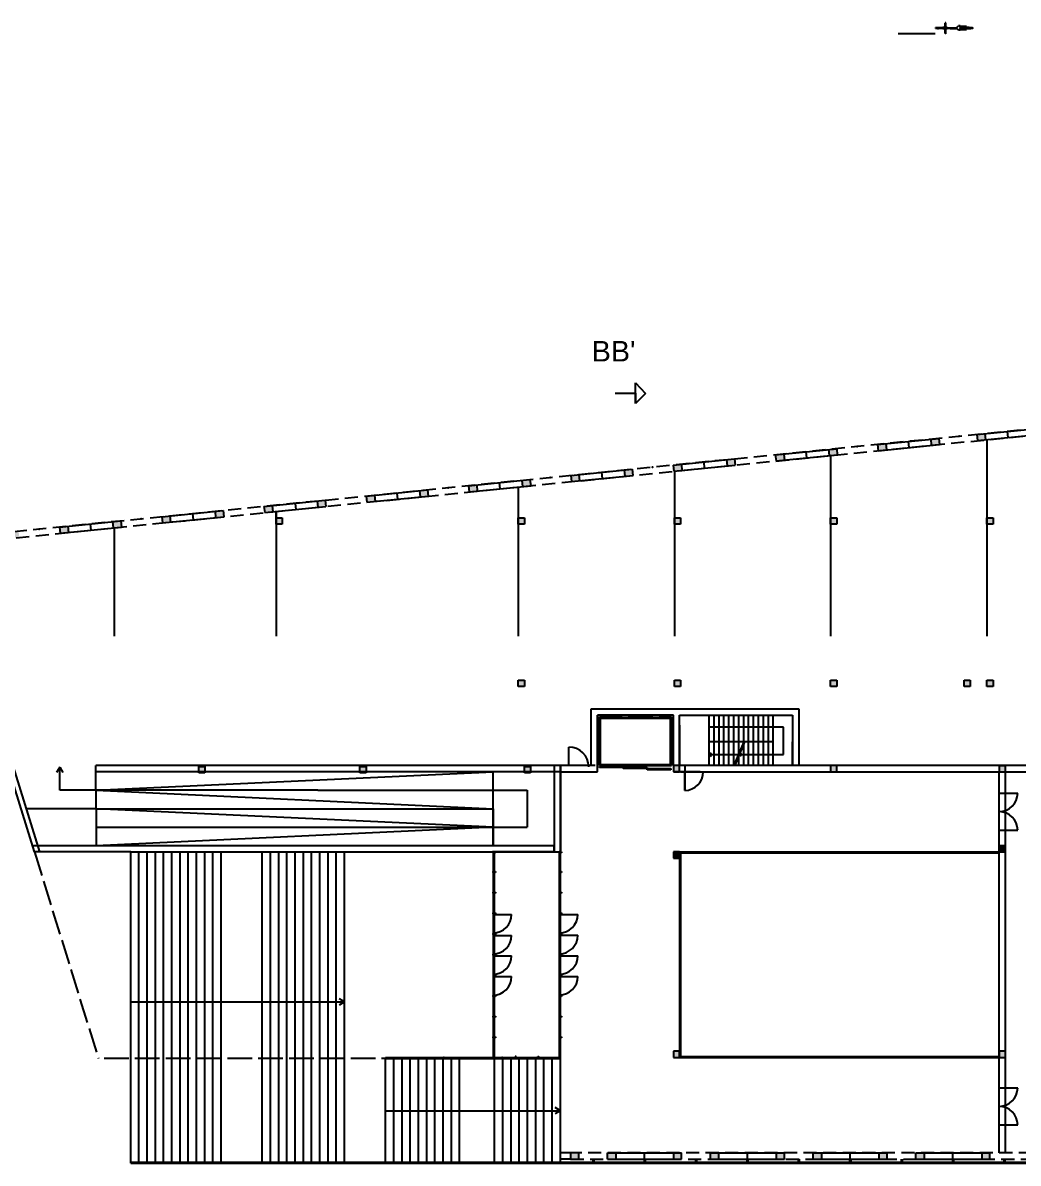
# Model space of a CAD drawing. Header units: millimetres. Extents: x -5657 to 14604, y -1609 to 2067.
# Drawn here: x -2446 to -1961, y 1512 to 2067 of the extents above; entities that cross this region are included whole.
import ezdxf

# ---------------------------------------------------------------- set-up
doc = ezdxf.new("R2010")
doc.units = ezdxf.units.MM
doc.linetypes.add('ACAD_ISO02W100', pattern=[15, 12, -3])
doc.linetypes.add('DASHED2', pattern=[9.525, 6.35, -3.175])
doc.layers.get('0').update_dxf_attribs({"color": 4})
doc.layers.add('gelijkvloers', color=80, linetype='Continuous')
doc.layers.add('str palen', color=220, linetype='Continuous')
doc.styles.get("Standard").update_dxf_attribs({"font": 'arial.ttf'})

# ---------------------------------------------------------------- blocks, each defined once
blk = doc.blocks.new('fiets')
at = {"color": 0, "linetype": 'ByBlock'}
for p, q in [((213.7, 115.6), (215.7, 115.6)), ((213.7, 114.2), (213.7, 115.6)), ((215.7, 115.6), (215.7, 114.1)), ((99.5, 91.9), (99.5, 86.6)), ((109.5, 91.9), (99.5, 91.9)), ((99.5, 86.6), (109.5, 86.6)), ((109.5, 91.9), (113, 91.9)), ((109.5, 86.6), (113, 86.6)), ((142.5, 96.6), (113, 96.6)), ((113, 96.6), (113, 80.9)), ((113, 80.9), (143.1, 80.9)), ((206, 87.2), (191.1, 87.2)), ((191.3, 90.7), (206, 90.7)), ((206.1, 91.8), (206.1, 86.5)), ((213.8, 91.8), (206.1, 91.8)), ((206.1, 86.5), (213.8, 86.5)), ((213.8, 102.1), (213.8, 77)), ((213.8, 65), (213.8, 63.5)), ((213.8, 63.5), (215.7, 63.5)), ((215.6, 91.8), (218.3, 91.8)), ((218.7, 86.5), (215.6, 86.5)), ((215.7, 102.1), (215.7, 77)), ((215.7, 91.1), (225.4, 93.8)), ((215.7, 87.5), (225.4, 84.5)), ((215.7, 63.5), (215.7, 65)), ((226.8, 91.8), (249.3, 91.8)), ((249.3, 86.5), (226.8, 86.5)), ((249.3, 91.8), (249.3, 86.5)), ((262.7, 89.8), (262.7, 88.5))]:
    blk.add_line(p, q, dxfattribs=at)
for p, q in [((213.7, 115.6), (213.7, 111.6)), ((213.7, 114.2), (213.8, 102.1)), ((213.7, 111.6), (215.7, 111.6)), ((215.7, 114.1), (215.7, 102)), ((144, 100), (151, 100)), ((144, 78), (151, 78)), ((191.1, 87.2), (164, 87.2)), ((191.3, 90.7), (164.3, 90.7)), ((166, 90), (166, 88)), ((213.8, 77), (213.8, 65)), ((215.7, 67.5), (213.8, 67.5)), ((215.7, 77), (215.7, 65)), ((215.7, 63.5), (215.7, 67.5))]:
    blk.add_line(p, q)
for points in [[(99.3, 90.7, 0.008421), (92.1, 90.5, 0.011872), (87, 90.2, 0.028195), (82.1, 89.6, 0.358492), (81.9, 89.2, 0.358492), (82.1, 88.9, 0.028195), (87, 88.2, 0.011872), (92.1, 87.9, 0.008421), (99.3, 87.8, 0.000187), (99.5, 87.8, 0.011872)], [(99.5, 90.7, 0.000187), (99.3, 90.7, 0.008421)], [(262.7, 89.8, 0.017322), (260.3, 90.1, 0.012988), (255.7, 90.4, 0.009155), (249.3, 90.5, 0.009218)], [(249.3, 87.7, 0.009155), (255.7, 87.9, 0.012988), (260.3, 88.1, 0.017322), (262.7, 88.5, 0.353463)]]:
    blk.add_lwpolyline(points, format="xyb", dxfattribs=at)
for points in [[(116, 93.3), (140, 93.3), (140, 91.2), (116, 91.2)], [(116, 84.2), (140, 84.2), (140, 86.3), (116, 86.3)]]:
    blk.add_lwpolyline(points, close=True, dxfattribs=at)
for centre, radius, start, end in [((173.2, 89), 31.2, 159.3903, 200.6097), ((178.5, 125), 37.2, 222.2737, 250.3462), ((178.5, 53), 37.2, 109.6538, 137.7263)]:
    blk.add_arc(centre, radius, start, end)
blk.add_arc((220.8, 89.2), 6.57, 314.5624, 45.4376, dxfattribs=at)

msp = doc.modelspace()

# ---------------------------------------------------------------- hatches: boundary and pattern name
at = {"layer": 'str palen', "linetype": 'Continuous', "transparency": 33554687}
h = msp.add_hatch(color=256, dxfattribs=at)
h.dxf.hatch_style = 1
h.paths.add_polyline_path([(-1927.8, 1872.51), (-1931.87, 1872.09), (-1931.6, 1869.11), (-1927.51, 1869.52)])
h.paths.add_polyline_path([(-1951.63, 1870.1), (-1955.56, 1869.7), (-1955.31, 1866.71), (-1951.33, 1867.11)])
h.paths.add_polyline_path([(-1977.49, 1867.49), (-1981.42, 1867.09), (-1981.12, 1864.11), (-1977.22, 1864.5)])
h.paths.add_polyline_path([(-1999.84, 1865.23), (-2003.8, 1864.83), (-2003.51, 1861.85), (-1999.54, 1862.25)])
h.paths.add_polyline_path([(-2025.63, 1862.63), (-2029.66, 1862.22), (-2029.32, 1859.24), (-2025.27, 1859.65)])
h = msp.add_hatch(color=256, dxfattribs=at)
h.dxf.hatch_style = 1
h.paths.add_polyline_path([(-1808.5, 1826.5), (-1811.5, 1826.5), (-1811.5, 1823.5), (-1808.5, 1823.5)])
h.paths.add_polyline_path([(-1820.62, 1826.5), (-1823.62, 1826.5), (-1823.62, 1823.5), (-1820.62, 1823.5)])
h.paths.add_polyline_path([(-1888.5, 1867.5), (-1891.5, 1867.5), (-1891.5, 1864.5), (-1888.5, 1864.5)])
h.paths.add_polyline_path([(-1888.5, 1826.5), (-1891.5, 1826.5), (-1891.5, 1823.5), (-1888.5, 1823.5)])
h.paths.add_polyline_path([(-1931.22, 1826.5), (-1934.22, 1826.5), (-1934.22, 1823.5), (-1931.22, 1823.5)])
h.paths.add_polyline_path([(-1973.5, 1826.5), (-1976.5, 1826.5), (-1976.5, 1823.5), (-1973.5, 1823.5)])
h.paths.add_polyline_path([(-2049.5, 1826.5), (-2052.5, 1826.5), (-2052.5, 1823.5), (-2049.5, 1823.5)])
h.paths.add_polyline_path([(-2125.5, 1826.5), (-2128.5, 1826.5), (-2128.5, 1823.5), (-2125.5, 1823.5)])
h.paths.add_polyline_path([(-2201.5, 1826.5), (-2204.5, 1826.5), (-2204.5, 1823.5), (-2201.5, 1823.5)])
h.paths.add_polyline_path([(-2319.31, 1826.5), (-2322.31, 1826.5), (-2322.31, 1823.5), (-2319.31, 1823.5)])
h = msp.add_hatch(color=256, dxfattribs=at)
h.dxf.hatch_style = 1
h.paths.add_polyline_path([(-2049.56, 1860.21), (-2053.56, 1859.81), (-2053.23, 1856.82), (-2049.32, 1857.22)])
h.paths.add_polyline_path([(-2075.3, 1857.61), (-2079.43, 1857.19), (-2079.07, 1854.22), (-2074.97, 1854.63)])
h.paths.add_polyline_path([(-2099.32, 1855.19), (-2103.16, 1854.8), (-2102.81, 1851.82), (-2098.94, 1852.21)])
h.paths.add_polyline_path([(-2125.2, 1852.57), (-2129.14, 1852.17), (-2128.81, 1849.19), (-2124.81, 1849.6)])
h.paths.add_polyline_path([(-2149.12, 1850.16), (-2153.03, 1849.76), (-2152.56, 1846.79), (-2148.76, 1847.18)])
h.paths.add_polyline_path([(-2174.95, 1847.55), (-2178.82, 1847.16), (-2178.55, 1844.17), (-2174.62, 1844.57)])
h = msp.add_hatch(color=256, dxfattribs=at)
h.dxf.hatch_style = 1
h.paths.add_polyline_path([(-2198.82, 1845.14), (-2202.71, 1844.74), (-2202.4, 1841.76), (-2198.44, 1842.16)])
h.paths.add_polyline_path([(-2224.7, 1842.53), (-2228.61, 1842.13), (-2228.29, 1839.15), (-2224.4, 1839.54)])
h.paths.add_polyline_path([(-2248.6, 1840.11), (-2252.54, 1839.71), (-2252.22, 1836.73), (-2248.31, 1837.12)])
h.paths.add_polyline_path([(-2274.46, 1837.5), (-2278.47, 1837.09), (-2278.16, 1834.11), (-2274.13, 1834.52)])
h.paths.add_polyline_path([(-2298.39, 1835.08), (-2302.31, 1834.69), (-2302.02, 1831.7), (-2298.03, 1832.1)])
h.paths.add_polyline_path([(-2324.23, 1832.47), (-2328.2, 1832.07), (-2327.84, 1829.09), (-2323.94, 1829.49)])
h = msp.add_hatch(color=256, dxfattribs=at)
h.dxf.hatch_style = 1
h.paths.add_polyline_path([(-2348.12, 1830.06), (-2352.02, 1829.67), (-2351.73, 1826.68), (-2347.77, 1827.08)])
h.paths.add_polyline_path([(-2373.95, 1827.45), (-2377.93, 1827.05), (-2377.6, 1824.07), (-2373.64, 1824.47)])
h.paths.add_polyline_path([(-2397.83, 1825.04), (-2401.81, 1824.64), (-2401.5, 1821.66), (-2397.52, 1822.06)])
h.paths.add_polyline_path([(-2423.64, 1822.44), (-2427.68, 1822.03), (-2427.37, 1819.04), (-2423.37, 1819.45)])
h.paths.add_polyline_path([(-2447.57, 1820.02), (-2451.55, 1819.62), (-2451.24, 1816.63), (-2447.27, 1817.03)])
h = msp.add_hatch(color=256, dxfattribs=at)
h.dxf.hatch_style = 1
h.paths.add_polyline_path([(-2198.5, 1705.5), (-2201.5, 1705.5), (-2201.5, 1702.5), (-2198.5, 1702.5)])
h.paths.add_polyline_path([(-2201.5, 1747.5), (-2204.5, 1747.5), (-2204.5, 1744.5), (-2201.5, 1744.5)])
h.paths.add_polyline_path([(-2278.5, 1705.5), (-2281.5, 1705.5), (-2281.5, 1702.5), (-2278.5, 1702.5)])
h.paths.add_polyline_path([(-2356.93, 1705.5), (-2359.93, 1705.5), (-2359.93, 1702.5), (-2356.93, 1702.5)])
h = msp.add_hatch(color=256, dxfattribs=at)
h.dxf.hatch_style = 1
h.paths.add_polyline_path([(-2049.5, 1706), (-2052.5, 1706), (-2052.5, 1703), (-2049.5, 1703)])
h.paths.add_polyline_path([(-2049.5, 1747.5), (-2052.5, 1747.5), (-2052.5, 1744.5), (-2049.5, 1744.5)])
h.paths.add_polyline_path([(-2125.5, 1747.5), (-2128.5, 1747.5), (-2128.5, 1744.5), (-2125.5, 1744.5)])
h.paths.add_polyline_path([(-2126, 1706), (-2129, 1706), (-2129, 1703), (-2126, 1703)])
h = msp.add_hatch(color=256, dxfattribs=at)
h.dxf.hatch_style = 1
h.paths.add_polyline_path([(-1967.5, 1705.92), (-1970.5, 1705.92), (-1970.5, 1702.92), (-1967.5, 1702.92)])
h.paths.add_polyline_path([(-1973.5, 1747.5), (-1976.5, 1747.5), (-1976.5, 1744.5), (-1973.5, 1744.5)])
h.paths.add_polyline_path([(-1984.55, 1747.5), (-1987.55, 1747.5), (-1987.55, 1744.5), (-1984.55, 1744.5)])
h = msp.add_hatch(color=256, dxfattribs=at)
h.dxf.hatch_style = 1
h.paths.add_polyline_path([(-2126, 1567), (-2129, 1567), (-2129, 1564), (-2126, 1564)])
h.paths.add_polyline_path([(-1967.5, 1567), (-1970.5, 1567), (-1970.5, 1564), (-1967.5, 1564)])
h.paths.add_polyline_path([(-1743, 1706), (-1746, 1706), (-1746, 1703), (-1743, 1703)])
h = msp.add_hatch(color=256, dxfattribs=at)
h.dxf.hatch_style = 1
h.paths.add_polyline_path([(-1967.5, 1667), (-1970.5, 1667), (-1970.5, 1664), (-1967.5, 1664)])
h = msp.add_hatch(color=256, dxfattribs=at)
h.dxf.hatch_style = 1
h.paths.add_polyline_path([(-2126, 1664), (-2129, 1664), (-2129, 1661), (-2126, 1661)])
h = msp.add_hatch(color=256, dxfattribs=at)
h.dxf.hatch_style = 1
h.paths.add_polyline_path([(-2175, 1517.5), (-2179, 1517.5), (-2179, 1514.5), (-2175, 1514.5)])
h.paths.add_polyline_path([(-2157, 1517.5), (-2161, 1517.5), (-2161, 1514.5), (-2157, 1514.5)])
h.paths.add_polyline_path([(-2125, 1517.5), (-2129, 1517.5), (-2129, 1514.5), (-2125, 1514.5)])
h.paths.add_polyline_path([(-2107, 1517.5), (-2111, 1517.5), (-2111, 1514.5), (-2107, 1514.5)])
h = msp.add_hatch(color=256, dxfattribs=at)
h.dxf.hatch_style = 1
h.paths.add_polyline_path([(-2075, 1517.5), (-2079, 1517.5), (-2079, 1514.5), (-2075, 1514.5)])
h.paths.add_polyline_path([(-2057, 1517.5), (-2061, 1517.5), (-2061, 1514.5), (-2057, 1514.5)])
h.paths.add_polyline_path([(-2025, 1517.5), (-2029, 1517.5), (-2029, 1514.5), (-2025, 1514.5)])
h.paths.add_polyline_path([(-2007, 1517.5), (-2011, 1517.5), (-2011, 1514.5), (-2007, 1514.5)])
h.paths.add_polyline_path([(-1975, 1517.5), (-1979, 1517.5), (-1979, 1514.5), (-1975, 1514.5)])

# ---------------------------------------------------------------- linework, layer by layer
at = {"linetype": 'Continuous'}
for p, q in [((-2437.25, 1664), (-2454.35, 1719)), ((-2393, 1513), (-2267.75, 1513)), ((-2393, 1512.5), (-1743, 1512.5)), ((-2267.75, 1513), (-2242.75, 1513)), ((-2242.75, 1513), (-2217.75, 1513)), ((-2217.75, 1513), (-2192.75, 1513)), ((-2192.75, 1513), (-2168.25, 1513)), ((-2168.25, 1514.5), (-2168.25, 1512.5)), ((-2167.75, 1514.5), (-2167.75, 1512.5)), ((-2167.75, 1513), (-2143.25, 1513)), ((-2143.25, 1514.5), (-2143.25, 1512.5)), ((-2142.75, 1514.5), (-2142.75, 1512.5)), ((-2142.75, 1513), (-2118.25, 1513)), ((-2118.25, 1514.5), (-2118.25, 1512.5)), ((-2117.75, 1514.5), (-2117.75, 1512.5)), ((-2117.75, 1513), (-2093.25, 1513)), ((-2093.25, 1514.5), (-2093.25, 1512.5)), ((-2092.75, 1514.5), (-2092.75, 1512.5)), ((-2092.75, 1513), (-2068.25, 1513)), ((-2068.25, 1514.5), (-2068.25, 1512.5)), ((-2067.75, 1514.5), (-2067.75, 1512.5)), ((-2067.75, 1513), (-2043.25, 1513)), ((-2043.25, 1514.5), (-2043.25, 1512.5)), ((-2042.75, 1514.5), (-2042.75, 1512.5)), ((-2042.75, 1513), (-2018.25, 1513)), ((-2018.25, 1514.5), (-2018.25, 1512.5)), ((-2017.75, 1514.5), (-2017.75, 1512.5)), ((-2017.75, 1513), (-1993.25, 1513)), ((-1993.25, 1514.5), (-1993.25, 1512.5)), ((-1992.75, 1514.5), (-1992.75, 1512.5)), ((-1992.75, 1513), (-1968.25, 1513)), ((-1968.25, 1514.5), (-1968.25, 1512.5)), ((-1967.75, 1514.5), (-1967.75, 1512.5)), ((-1967.75, 1513), (-1943.25, 1513))]:
    msp.add_line(p, q, dxfattribs=at)
at = {"layer": 'gelijkvloers', "linetype": 'Continuous'}
for p, q in [((-2019.68, 2062.18), (-2001.68, 2062.18)), ((-1976.5, 1864.57), (-1976.5, 1769)), ((-2052.5, 1856.9), (-2052.5, 1769)), ((-2128.5, 1849.22), (-2128.5, 1769)), ((-2204.5, 1841.55), (-2204.5, 1769)), ((-2322.31, 1826.5), (-2322.31, 1829.65)), ((-2322.31, 1829.65), (-2322.31, 1769)), ((-2401.02, 1821.71), (-2401.02, 1769)), ((-2169, 1706), (-2169, 1733.58)), ((-2169, 1730.58), (-2169, 1733.58)), ((-2169, 1733.58), (-2068, 1733.58)), ((-2068, 1733.58), (-2068, 1706)), ((-2166, 1725.58), (-2166, 1730.58)), ((-2166, 1725.58), (-2166, 1730.58)), ((-2129, 1730.58), (-2166, 1730.58)), ((-2166, 1730.58), (-2166, 1706)), ((-2165, 1706), (-2165, 1729.58)), ((-2165, 1729.58), (-2130, 1729.58)), ((-2164.5, 1706.5), (-2164.5, 1729.08)), ((-2164.5, 1729.08), (-2130.5, 1729.08)), ((-2130.5, 1729.08), (-2130.5, 1706.5)), ((-2130, 1729.58), (-2130, 1706)), ((-2129, 1706), (-2129, 1730.58)), ((-2126, 1725.58), (-2126, 1730.58)), ((-2126, 1706), (-2126, 1730.58)), ((-2126, 1706), (-2126, 1730.58)), ((-2126, 1706), (-2126, 1730.58)), ((-2126, 1730.58), (-2126, 1730.58)), ((-2126, 1730.58), (-2071, 1730.58)), ((-2111.6, 1706), (-2111.6, 1730.58)), ((-2109.2, 1706), (-2109.2, 1730.58)), ((-2106.8, 1706), (-2106.8, 1730.58)), ((-2104.4, 1706), (-2104.4, 1730.58)), ((-2102, 1706), (-2102, 1730.58)), ((-2099.6, 1706), (-2099.6, 1730.58)), ((-2097.2, 1706), (-2097.2, 1730.58)), ((-2094.8, 1706), (-2094.8, 1730.58)), ((-2092.4, 1706), (-2092.4, 1730.58)), ((-2090, 1706), (-2090, 1730.58)), ((-2087.6, 1706), (-2087.6, 1730.58)), ((-2085.2, 1706), (-2085.2, 1730.58)), ((-2082.8, 1706), (-2082.8, 1730.58)), ((-2080.4, 1706), (-2080.4, 1730.58)), ((-2071, 1730.58), (-2071, 1706)), ((-2166, 1706), (-2166, 1725.58)), ((-2166, 1706), (-2166, 1725.58)), ((-2126, 1725.58), (-2126, 1706)), ((-2075.48, 1724.75), (-2111.6, 1724.75)), ((-2075.48, 1711.4), (-2075.48, 1724.75)), ((-2439.88, 1664), (-2457.06, 1719)), ((-2179.8, 1706), (-2179.8, 1715)), ((-2080.4, 1717.63), (-2111.6, 1717.63)), ((-2071, 1706), (-2071, 1717.63)), ((-2110.62, 1712.2), (-2111.6, 1711.4)), ((-2111.6, 1711.4), (-2075.48, 1711.4)), ((-2111.6, 1711.4), (-2110.64, 1710.41)), ((-2096.93, 1711.4), (-2096.08, 1712.25)), ((-2096.08, 1712.25), (-2096.93, 1711.4)), ((-2096.93, 1711.4), (-2095.98, 1710.62)), ((-2427.56, 1705.21), (-2429.06, 1702.61)), ((-2427.56, 1694), (-2427.56, 1705.21)), ((-2427.56, 1705.21), (-2426.08, 1702.6)), ((-2184, 1706), (-2409.94, 1706)), ((-2409.94, 1703), (-2409.94, 1706)), ((-2167, 1706), (-2187, 1706)), ((-2187, 1706), (-2187, 1664)), ((-2184, 1706), (-2184, 1664)), ((-2184, 1664), (-2184, 1706)), ((-2166, 1703), (-2166, 1706)), ((-2165, 1706), (-2130, 1706)), ((-2165, 1705.5), (-2153.4, 1705.5)), ((-2165, 1705), (-2165, 1705.5)), ((-2153.4, 1705), (-2165, 1705)), ((-2164.5, 1706.5), (-2130.5, 1706.5)), ((-2153.4, 1705.5), (-2153.4, 1705)), ((-2153.4, 1705), (-2141.8, 1705)), ((-2153.4, 1704.5), (-2153.4, 1705)), ((-2141.8, 1704.5), (-2153.4, 1704.5)), ((-2141.8, 1705), (-2141.8, 1704.5)), ((-2141.8, 1704.5), (-2130.2, 1704.5)), ((-2141.8, 1704), (-2141.8, 1704.5)), ((-2130.2, 1704), (-2141.8, 1704)), ((-2130.2, 1704.5), (-2130.2, 1704)), ((-2129, 1706), (-2129, 1702.92)), ((-1743, 1706), (-2126, 1706)), ((-2123.48, 1706), (-2123.48, 1702.92)), ((-2184, 1703), (-2409.94, 1703)), ((-2409.88, 1685), (-2409.94, 1703)), ((-2409.91, 1694), (-2216.76, 1703)), ((-2216.76, 1667), (-2216.76, 1703)), ((-2184, 1703), (-2166, 1703)), ((-2125.5, 1702.92), (-2129, 1702.92)), ((-2126, 1703), (-2126, 1702.92)), ((-2116, 1702.92), (-2125.5, 1702.92)), ((-2125.5, 1702.92), (-1743, 1702.92)), ((-2123.48, 1702.92), (-2123.48, 1693.92)), ((-2123.48, 1693.92), (-2123.48, 1702.92)), ((-2123.48, 1702.92), (-2114.48, 1702.92)), ((-1970.5, 1517.5), (-1970.5, 1703)), ((-1967.5, 1517.5), (-1967.5, 1703)), ((-2301.94, 1694), (-2427.56, 1694)), ((-2409.91, 1694), (-2216.76, 1685)), ((-2301.94, 1694), (-2216.76, 1694)), ((-2216.76, 1694), (-2200.09, 1694)), ((-2200.09, 1694), (-2200.09, 1676)), ((-1970.5, 1692.57), (-1961.5, 1692.57)), ((-2409.88, 1685), (-2443.78, 1685)), ((-2409.88, 1685), (-2216.76, 1685)), ((-2216.76, 1676), (-2409.88, 1685)), ((-2409.88, 1685), (-2409.88, 1667)), ((-2216.76, 1685), (-2216.76, 1667)), ((-2216.76, 1676), (-2409.88, 1667)), ((-2409.88, 1676), (-2216.76, 1676)), ((-2216.76, 1676), (-2200.09, 1676)), ((-1970.5, 1674.57), (-1961.5, 1674.57)), ((-2187, 1667), (-2440.81, 1667)), ((-2187, 1664), (-2187, 1667)), ((-2393, 1664), (-2439.88, 1664)), ((-2393, 1512.5), (-2393, 1664)), ((-2393, 1664), (-2187, 1664)), ((-2389, 1513), (-2389, 1664)), ((-2385, 1513), (-2385, 1664)), ((-2381, 1513), (-2381, 1664)), ((-2377, 1513), (-2377, 1664)), ((-2373, 1513), (-2373, 1664)), ((-2369, 1513), (-2369, 1664)), ((-2365, 1513), (-2365, 1664)), ((-2361, 1513), (-2361, 1664)), ((-2357, 1513), (-2357, 1664)), ((-2353, 1513), (-2353, 1664)), ((-2349, 1513), (-2349, 1664)), ((-2329, 1512.5), (-2329, 1664)), ((-2325, 1513), (-2325, 1664)), ((-2321, 1513), (-2321, 1664)), ((-2317, 1513), (-2317, 1664)), ((-2313, 1513), (-2313, 1664)), ((-2313, 1513), (-2313, 1664)), ((-2309, 1513), (-2309, 1664)), ((-2305, 1513), (-2305, 1664)), ((-2301, 1513), (-2301, 1664)), ((-2297, 1513), (-2297, 1664)), ((-2293, 1513), (-2293, 1664)), ((-2289, 1513), (-2289, 1664)), ((-2187, 1664), (-2217, 1664)), ((-2216.76, 1664), (-2216.76, 1564)), ((-2216.76, 1663.5), (-2216.76, 1664)), ((-2216.76, 1664), (-2215.5, 1664)), ((-2216.5, 1663.5), (-2216.76, 1663.5)), ((-2215.5, 1663.5), (-2216.5, 1663.5)), ((-2216, 1664), (-2215.5, 1664)), ((-2216, 1654.45), (-2216, 1663.5)), ((-2215.5, 1664), (-2215.5, 1663.5)), ((-2187, 1664), (-2184, 1664)), ((-2184.76, 1664), (-2183.5, 1664)), ((-2184, 1664), (-2184.5, 1664)), ((-2184.5, 1664), (-2184.5, 1564)), ((-2183.5, 1663.5), (-2184.5, 1663.5)), ((-2184, 1654.45), (-2184, 1663.5)), ((-2183.5, 1664), (-2183.5, 1663.5)), ((-2126, 1664), (-1970.5, 1664)), ((-2126, 1664), (-2126, 1564)), ((-2126, 1663.5), (-1970.5, 1663.5)), ((-2125.5, 1664), (-2125.5, 1564)), ((-2216.76, 1653.95), (-2216.76, 1654.45)), ((-2216.76, 1654.45), (-2215.5, 1654.45)), ((-2216.5, 1653.95), (-2216.76, 1653.95)), ((-2215.5, 1653.95), (-2216.5, 1653.95)), ((-2216, 1644.4), (-2216, 1653.95)), ((-2215.5, 1654.45), (-2215.5, 1653.95)), ((-2184.5, 1654.45), (-2183.5, 1654.45)), ((-2183.5, 1653.95), (-2184.5, 1653.95)), ((-2184, 1644.4), (-2184, 1653.95)), ((-2183.5, 1654.45), (-2183.5, 1653.95)), ((-2216.76, 1643.9), (-2216.76, 1644.4)), ((-2216.76, 1644.4), (-2215.5, 1644.4)), ((-2216.5, 1643.9), (-2216.76, 1643.9)), ((-2215.5, 1643.9), (-2216.5, 1643.9)), ((-2216, 1634.35), (-2216, 1643.9)), ((-2215.5, 1644.4), (-2215.5, 1643.9)), ((-2184.5, 1644.4), (-2183.5, 1644.4)), ((-2183.5, 1643.9), (-2184.5, 1643.9)), ((-2184, 1634.35), (-2184, 1643.9)), ((-2183.5, 1644.4), (-2183.5, 1643.9)), ((-2216.76, 1633.85), (-2216.76, 1634.35)), ((-2216.76, 1634.35), (-2215.5, 1634.35)), ((-2216.5, 1633.85), (-2216.76, 1633.85)), ((-2216.76, 1633.6), (-2207.76, 1633.6)), ((-2215.5, 1633.85), (-2216.5, 1633.85)), ((-2216, 1614.25), (-2216, 1633.85)), ((-2215.5, 1634.35), (-2215.5, 1633.85)), ((-2184.5, 1634.35), (-2183.5, 1634.35)), ((-2183.5, 1633.85), (-2184.5, 1633.85)), ((-2184.5, 1633.85), (-2184.5, 1624.85)), ((-2184.5, 1633.58), (-2175.5, 1633.58)), ((-2184, 1624.3), (-2184, 1633.85)), ((-2183.5, 1634.35), (-2183.5, 1633.85)), ((-2216.76, 1623.8), (-2216.76, 1624.3)), ((-2216.76, 1624.3), (-2215.5, 1624.3)), ((-2216.5, 1623.8), (-2216.76, 1623.8)), ((-2216.76, 1623.34), (-2207.76, 1623.34)), ((-2215.5, 1623.8), (-2216.5, 1623.8)), ((-2215.5, 1624.3), (-2215.5, 1623.8)), ((-2184.5, 1624.3), (-2183.5, 1624.3)), ((-2183.5, 1623.8), (-2184.5, 1623.8)), ((-2184.5, 1623.4), (-2175.5, 1623.4)), ((-2184, 1614.25), (-2184, 1623.8)), ((-2183.5, 1624.3), (-2183.5, 1623.8)), ((-2216.76, 1613.75), (-2216.76, 1614.25)), ((-2216.76, 1614.25), (-2215.5, 1614.25)), ((-2216.5, 1613.75), (-2216.76, 1613.75)), ((-2216.76, 1613.49), (-2207.76, 1613.49)), ((-2215.5, 1613.75), (-2216.5, 1613.75)), ((-2216, 1604.2), (-2216, 1613.75)), ((-2215.5, 1614.25), (-2215.5, 1613.75)), ((-2184.5, 1614.25), (-2183.5, 1614.25)), ((-2183.5, 1613.75), (-2184.5, 1613.75)), ((-2184.5, 1613.4), (-2175.5, 1613.4)), ((-2184, 1604.2), (-2184, 1613.75)), ((-2183.5, 1614.25), (-2183.5, 1613.75)), ((-2216.76, 1604.2), (-2215.5, 1604.2)), ((-2215.5, 1604.2), (-2215.5, 1603.7)), ((-2184.5, 1604.2), (-2183.5, 1604.2)), ((-2183.5, 1604.2), (-2183.5, 1603.7)), ((-2216.5, 1603.7), (-2216.76, 1603.7)), ((-2216.76, 1603.29), (-2207.76, 1603.29)), ((-2215.5, 1603.7), (-2216.5, 1603.7)), ((-2216, 1594.15), (-2216, 1603.7)), ((-2183.5, 1603.7), (-2184.5, 1603.7)), ((-2184.5, 1603.34), (-2175.5, 1603.34)), ((-2184, 1594.15), (-2184, 1603.7)), ((-2216.76, 1593.65), (-2216.76, 1594.15)), ((-2216.76, 1594.15), (-2215.5, 1594.15)), ((-2216.5, 1593.65), (-2216.76, 1593.65)), ((-2215.5, 1593.65), (-2216.5, 1593.65)), ((-2216, 1584.1), (-2216, 1593.65)), ((-2215.5, 1594.15), (-2215.5, 1593.65)), ((-2184.5, 1594.15), (-2183.5, 1594.15)), ((-2183.5, 1593.65), (-2184.5, 1593.65)), ((-2184, 1584.1), (-2184, 1593.65)), ((-2183.5, 1594.15), (-2183.5, 1593.65)), ((-2393, 1591), (-2289, 1591)), ((-2289, 1591), (-2291.59, 1592.52)), ((-2289, 1591), (-2291.59, 1589.48)), ((-2216.76, 1583.6), (-2216.76, 1584.1)), ((-2216.76, 1584.1), (-2215.5, 1584.1)), ((-2216.5, 1583.6), (-2216.76, 1583.6)), ((-2215.5, 1583.6), (-2216.5, 1583.6)), ((-2216, 1574.05), (-2216, 1583.6)), ((-2215.5, 1584.1), (-2215.5, 1583.6)), ((-2184.5, 1584.1), (-2183.5, 1584.1)), ((-2183.5, 1583.6), (-2184.5, 1583.6)), ((-2184, 1574.05), (-2184, 1583.6)), ((-2183.5, 1584.1), (-2183.5, 1583.6)), ((-2216.76, 1573.55), (-2216.76, 1574.05)), ((-2216.76, 1574.05), (-2215.5, 1574.05)), ((-2216.5, 1573.55), (-2216.76, 1573.55)), ((-2215.5, 1573.55), (-2216.5, 1573.55)), ((-2216, 1563.5), (-2216, 1573.55)), ((-2215.5, 1574.05), (-2215.5, 1573.55)), ((-2184.5, 1574.05), (-2183.5, 1574.05)), ((-2183.5, 1573.55), (-2184.5, 1573.55)), ((-2184, 1512.5), (-2184, 1573.55)), ((-2183.5, 1574.05), (-2183.5, 1573.55)), ((-2269, 1513), (-2269, 1564)), ((-2269, 1564), (-2206, 1564)), ((-2269, 1563.5), (-2184, 1563.5)), ((-2265, 1513), (-2265, 1563.5)), ((-2261, 1513), (-2261, 1563.5)), ((-2257, 1513), (-2257, 1563.5)), ((-2253, 1513), (-2253, 1563.5)), ((-2249, 1513), (-2249, 1563.5)), ((-2245, 1514), (-2245, 1563.5)), ((-2245, 1513), (-2245, 1563.5)), ((-2241, 1513), (-2241, 1563.5)), ((-2241, 1513), (-2241, 1563.5)), ((-2237, 1513), (-2237, 1563.5)), ((-2233, 1514), (-2233, 1563.5)), ((-2233, 1513), (-2233, 1563.5)), ((-2216.76, 1564), (-2216.76, 1563.5)), ((-2216, 1564), (-2206, 1564)), ((-2216, 1513), (-2216, 1563.5)), ((-2212, 1513), (-2212, 1563.5)), ((-2208, 1513), (-2208, 1563.5)), ((-2205.5, 1564.5), (-2206, 1564.5)), ((-2206, 1564.5), (-2206, 1563.5)), ((-2205.5, 1564), (-2205.5, 1564.5)), ((-2205.5, 1563.5), (-2205.5, 1564)), ((-2205.5, 1564), (-2195, 1564)), ((-2205.5, 1564), (-2195, 1564)), ((-2204, 1513), (-2204, 1563.5)), ((-2200, 1513), (-2200, 1563.5)), ((-2196, 1513), (-2196, 1563.5)), ((-2195, 1564), (-2195, 1564.5)), ((-2195, 1564.5), (-2194.5, 1564.5)), ((-2195, 1563.5), (-2195, 1564)), ((-2194.5, 1564.5), (-2194.5, 1563.5)), ((-2194.5, 1564), (-2184.5, 1564)), ((-2194.5, 1564), (-2184, 1564)), ((-2192, 1513), (-2192, 1563.5)), ((-2188, 1513), (-2188, 1563.5)), ((-2184, 1514), (-2184, 1564)), ((-2126, 1564.5), (-1970.5, 1564.5)), ((-2126, 1564), (-1970.5, 1564)), ((-1970.5, 1549.15), (-1961.5, 1549.15)), ((-2269, 1538.02), (-2188, 1538.02)), ((-2188, 1538.02), (-2184, 1538.02)), ((-2184, 1538.02), (-2186.6, 1539.53)), ((-2184, 1538.02), (-2186.59, 1536.52)), ((-1970.5, 1531.15), (-1961.5, 1531.15))]:
    msp.add_line(p, q, dxfattribs=at)
at = {"layer": 'gelijkvloers', "linetype": 'ACAD_ISO02W100'}
for p, q in [((-2166, 1730.58), (-2129, 1730.58)), ((-2094.8, 1717.63), (-2099.6, 1706)), ((-2094.36, 1717.63), (-2099.16, 1706)), ((-2439.88, 1664), (-2408.78, 1563.5)), ((-2184, 1563.5), (-2408.78, 1563.5))]:
    msp.add_line(p, q, dxfattribs=at)
at = {"layer": 'gelijkvloers', "linetype": 'Continuous'}
for centre, radius, start, end in [((-2179.8, 1705.4), 9.6, 0, 90), ((-2123.48, 1702.92), 9, 270, 0), ((-1970.5, 1692.57), 9, 270, 0), ((-1970.5, 1674.57), 9, 0, 90), ((-2216.76, 1633.6), 9, 270, 0), ((-2184.5, 1633.58), 9, 270, 0), ((-2216.76, 1623.34), 9, 270, 0), ((-2184.5, 1623.4), 9, 270, 0), ((-2216.76, 1613.49), 9, 270, 0), ((-2184.5, 1613.4), 9, 270, 0), ((-2216.76, 1603.29), 9, 270, 0), ((-2184.5, 1603.34), 9, 270, 0), ((-1970.5, 1549.15), 9, 270, 0), ((-1970.5, 1531.15), 9, 0, 90)]:
    msp.add_arc(centre, radius, start, end, dxfattribs=at)
for p in [(-2216, 1653.95), (-2216, 1643.9), (-2216, 1633.85), (-2216, 1623.8), (-2216, 1613.75), (-2216, 1603.7), (-2216, 1593.65), (-2216, 1583.6), (-2216, 1573.55), (-2240.67, 1564), (-2212.33, 1564), (-2205.5, 1564), (-2195, 1564)]:
    msp.add_point(p, dxfattribs=at)
at = {"layer": 'str palen', "linetype": 'ACAD_ISO02W100'}
for p, q in [((-2157.38, 1887.27), (-2147.38, 1887.27)), ((-2147.38, 1887.27), (-2147.38, 1892.27)), ((-2147.38, 1892.27), (-2142.59, 1887.11)), ((-2147.38, 1887.27), (-2147.38, 1882.27)), ((-2147.38, 1882.27), (-2147.38, 1887.27)), ((-2142.59, 1887.11), (-2147.38, 1882.27)), ((-2322.31, 1826.5), (-2319.31, 1826.5)), ((-2322.31, 1823.5), (-2322.31, 1826.5)), ((-2319.31, 1826.5), (-2319.31, 1823.5)), ((-2204.5, 1826.5), (-2201.5, 1826.5)), ((-2204.5, 1823.5), (-2204.5, 1826.5)), ((-2201.5, 1826.5), (-2201.5, 1823.5)), ((-2128.5, 1826.5), (-2125.5, 1826.5)), ((-2128.5, 1823.5), (-2128.5, 1826.5)), ((-2125.5, 1826.5), (-2125.5, 1823.5)), ((-2052.5, 1826.5), (-2049.5, 1826.5)), ((-2052.5, 1823.5), (-2052.5, 1826.5)), ((-2049.5, 1826.5), (-2049.5, 1823.5)), ((-1976.5, 1826.5), (-1973.5, 1826.5)), ((-1976.5, 1823.5), (-1976.5, 1826.5)), ((-1973.5, 1826.5), (-1973.5, 1823.5)), ((-2319.31, 1823.5), (-2322.31, 1823.5)), ((-2201.5, 1823.5), (-2204.5, 1823.5)), ((-2125.5, 1823.5), (-2128.5, 1823.5)), ((-2049.5, 1823.5), (-2052.5, 1823.5)), ((-1973.5, 1823.5), (-1976.5, 1823.5)), ((-2204.5, 1747.5), (-2201.5, 1747.5)), ((-2204.5, 1744.5), (-2204.5, 1747.5)), ((-2201.5, 1744.5), (-2204.5, 1744.5)), ((-2201.5, 1747.5), (-2201.5, 1744.5)), ((-2128.5, 1747.5), (-2125.5, 1747.5)), ((-2128.5, 1744.5), (-2128.5, 1747.5)), ((-2125.5, 1744.5), (-2128.5, 1744.5)), ((-2125.5, 1747.5), (-2125.5, 1744.5)), ((-2052.5, 1747.5), (-2049.5, 1747.5)), ((-2052.5, 1744.5), (-2052.5, 1747.5)), ((-2049.5, 1744.5), (-2052.5, 1744.5)), ((-2049.5, 1747.5), (-2049.5, 1744.5)), ((-1987.55, 1747.5), (-1984.55, 1747.5)), ((-1987.55, 1744.5), (-1987.55, 1747.5)), ((-1984.55, 1744.5), (-1987.55, 1744.5)), ((-1984.55, 1747.5), (-1984.55, 1744.5)), ((-1976.5, 1747.5), (-1973.5, 1747.5)), ((-1976.5, 1744.5), (-1976.5, 1747.5)), ((-1973.5, 1744.5), (-1976.5, 1744.5)), ((-1973.5, 1747.5), (-1973.5, 1744.5)), ((-1967.5, 1567), (-1970.5, 1567)), ((-1970.5, 1567), (-1970.5, 1564)), ((-1967.5, 1564), (-1967.5, 1567)), ((-1970.5, 1564), (-1967.5, 1564))]:
    msp.add_line(p, q, dxfattribs=at)
at = {"layer": 'str palen', "linetype": 'DASHED2'}
for p, q in [((-1931.87, 1872.09), (-2477.42, 1816.97)), ((-2477.12, 1814.01), (-1931.6, 1869.11)), ((-2179, 1517.5), (-2184, 1517.5)), ((-1745, 1517.5), (-2179, 1517.5)), ((-2179, 1514.5), (-2184, 1514.5)), ((-2179, 1514.5), (-1745, 1514.5))]:
    msp.add_line(p, q, dxfattribs=at)
at = {"layer": 'str palen', "linetype": 'Continuous'}
for p, q in [((-2029.66, 1862.22), (-1999.84, 1865.23)), ((-2003.8, 1864.83), (-2003.51, 1861.85)), ((-1999.84, 1865.23), (-1999.54, 1862.25)), ((-1981.42, 1867.09), (-1951.63, 1870.1)), ((-1981.42, 1867.09), (-1981.12, 1864.11)), ((-1981.12, 1864.11), (-1951.33, 1867.11)), ((-1977.49, 1867.49), (-1977.22, 1864.5)), ((-1966.56, 1868.6), (-1966.25, 1865.62)), ((-2079.43, 1857.19), (-2049.56, 1860.21)), ((-2053.56, 1859.81), (-2053.23, 1856.82)), ((-2049.56, 1860.21), (-2049.32, 1857.22)), ((-2029.66, 1862.22), (-2029.32, 1859.24)), ((-2029.32, 1859.24), (-1999.54, 1862.25)), ((-2025.63, 1862.63), (-2025.27, 1859.65)), ((-2014.78, 1863.72), (-2014.47, 1860.74)), ((-2129.14, 1852.17), (-2099.32, 1855.19)), ((-2114.27, 1853.68), (-2113.96, 1850.69)), ((-2103.16, 1854.8), (-2102.81, 1851.82)), ((-2099.32, 1855.19), (-2098.94, 1852.21)), ((-2079.43, 1857.19), (-2079.07, 1854.22)), ((-2079.07, 1854.22), (-2049.32, 1857.22)), ((-2075.3, 1857.61), (-2074.97, 1854.63)), ((-2064.53, 1858.7), (-2064.22, 1855.72)), ((-2178.82, 1847.16), (-2149.12, 1850.16)), ((-2164.02, 1848.65), (-2163.71, 1845.67)), ((-2153.03, 1849.76), (-2152.56, 1846.79)), ((-2149.12, 1850.16), (-2148.76, 1847.18)), ((-2129.14, 1852.17), (-2128.81, 1849.19)), ((-2128.81, 1849.19), (-2098.94, 1852.21)), ((-2125.2, 1852.57), (-2124.81, 1849.6)), ((-2228.61, 1842.13), (-2198.82, 1845.14)), ((-2224.7, 1842.53), (-2224.4, 1839.54)), ((-2213.77, 1843.63), (-2213.46, 1840.64)), ((-2202.71, 1844.74), (-2202.4, 1841.76)), ((-2198.82, 1845.14), (-2198.44, 1842.16)), ((-2178.82, 1847.16), (-2178.55, 1844.17)), ((-2178.55, 1844.17), (-2148.76, 1847.18)), ((-2174.95, 1847.55), (-2174.62, 1844.57)), ((-2278.47, 1837.09), (-2248.6, 1840.11)), ((-2278.47, 1837.09), (-2278.16, 1834.11)), ((-2278.16, 1834.11), (-2248.31, 1837.12)), ((-2274.46, 1837.5), (-2274.13, 1834.52)), ((-2263.51, 1838.61), (-2263.2, 1835.62)), ((-2252.54, 1839.71), (-2252.22, 1836.73)), ((-2248.6, 1840.11), (-2248.31, 1837.12)), ((-2228.61, 1842.13), (-2228.29, 1839.15)), ((-2228.29, 1839.15), (-2198.44, 1842.16)), ((-2328.2, 1832.07), (-2298.39, 1835.08)), ((-2328.2, 1832.07), (-2327.84, 1829.09)), ((-2327.84, 1829.09), (-2298.03, 1832.1)), ((-2324.23, 1832.47), (-2323.94, 1829.49)), ((-2313.04, 1833.6), (-2312.75, 1830.62)), ((-2302.31, 1834.69), (-2302.02, 1831.7)), ((-2298.39, 1835.08), (-2298.03, 1832.1)), ((-2377.93, 1827.05), (-2348.12, 1830.06)), ((-2377.93, 1827.05), (-2377.6, 1824.07)), ((-2377.6, 1824.07), (-2347.77, 1827.08)), ((-2373.95, 1827.45), (-2373.64, 1824.47)), ((-2363.01, 1828.56), (-2362.7, 1825.57)), ((-2352.02, 1829.67), (-2351.73, 1826.68)), ((-2348.12, 1830.06), (-2347.77, 1827.08)), ((-2427.68, 1822.03), (-2397.83, 1825.08)), ((-2427.68, 1822.03), (-2427.37, 1819.04)), ((-2427.37, 1819.04), (-2397.52, 1822.06)), ((-2423.64, 1822.44), (-2423.37, 1819.45)), ((-2412.75, 1823.54), (-2412.45, 1820.55)), ((-2401.81, 1824.67), (-2401.5, 1821.66)), ((-2397.83, 1825.08), (-2397.52, 1822.06)), ((-2359.93, 1705.5), (-2356.93, 1705.5)), ((-2359.93, 1702.5), (-2359.93, 1705.5)), ((-2356.93, 1705.5), (-2356.93, 1702.5)), ((-2281.5, 1705.5), (-2278.5, 1705.5)), ((-2281.5, 1702.5), (-2281.5, 1705.5)), ((-2278.5, 1705.5), (-2278.5, 1702.5)), ((-2201.5, 1705.5), (-2198.5, 1705.5)), ((-2201.5, 1702.5), (-2201.5, 1705.5)), ((-2198.5, 1705.5), (-2198.5, 1702.5)), ((-2126, 1706), (-2129, 1706)), ((-2129, 1706), (-2129, 1703)), ((-2126, 1703), (-2126, 1706)), ((-2049.5, 1706), (-2052.5, 1706)), ((-2052.5, 1706), (-2052.5, 1703)), ((-2049.5, 1703), (-2049.5, 1706)), ((-1967.5, 1705.92), (-1970.5, 1705.92)), ((-1970.5, 1705.92), (-1970.5, 1702.92)), ((-1967.5, 1702.92), (-1967.5, 1705.92)), ((-2356.93, 1702.5), (-2359.93, 1702.5)), ((-2278.5, 1702.5), (-2281.5, 1702.5)), ((-2198.5, 1702.5), (-2201.5, 1702.5)), ((-2129, 1703), (-2126, 1703)), ((-2052.5, 1703), (-2049.5, 1703)), ((-1970.5, 1702.92), (-1967.5, 1702.92)), ((-1967.5, 1667), (-1970.5, 1667)), ((-1970.5, 1667), (-1970.5, 1664)), ((-1967.5, 1664), (-1967.5, 1667)), ((-2126, 1664), (-2129, 1664)), ((-2129, 1664), (-2129, 1661)), ((-2129, 1661), (-2126, 1661)), ((-2126, 1661), (-2126, 1664)), ((-1970.5, 1664), (-1967.5, 1664)), ((-2126, 1567), (-2129, 1567)), ((-2129, 1567), (-2129, 1564)), ((-2126, 1564), (-2126, 1567)), ((-2129, 1564), (-2126, 1564)), ((-2175, 1517.5), (-2179, 1517.5)), ((-2179, 1517.5), (-2179, 1514.5)), ((-2175, 1514.5), (-2175, 1517.5)), ((-2161, 1514.5), (-2161, 1517.5)), ((-2161, 1517.5), (-2125, 1517.5)), ((-2157, 1517.5), (-2157, 1514.5)), ((-2143, 1514.5), (-2143, 1517.5)), ((-2129, 1517.5), (-2129, 1514.5)), ((-2125, 1514.5), (-2125, 1517.5)), ((-2111, 1514.5), (-2111, 1517.5)), ((-2111, 1517.5), (-2075, 1517.5)), ((-2107, 1517.5), (-2107, 1514.5)), ((-2093, 1514.5), (-2093, 1517.5)), ((-2079, 1517.5), (-2079, 1514.5)), ((-2075, 1514.5), (-2075, 1517.5)), ((-2061, 1514.5), (-2061, 1517.5)), ((-2061, 1517.5), (-2025, 1517.5)), ((-2057, 1517.5), (-2057, 1514.5)), ((-2043, 1514.5), (-2043, 1517.5)), ((-2029, 1517.5), (-2029, 1514.5)), ((-2025, 1514.5), (-2025, 1517.5)), ((-2011, 1514.5), (-2011, 1517.5)), ((-2011, 1517.5), (-1975, 1517.5)), ((-2007, 1517.5), (-2007, 1514.5)), ((-1993, 1514.5), (-1993, 1517.5)), ((-1993, 1514.5), (-1993, 1517.5)), ((-1979, 1517.5), (-1979, 1514.5)), ((-1975, 1514.5), (-1975, 1517.5)), ((-2161, 1514.5), (-2125, 1514.5)), ((-2111, 1514.5), (-2075, 1514.5)), ((-2061, 1514.5), (-2025, 1514.5)), ((-2011, 1514.5), (-1975, 1514.5))]:
    msp.add_line(p, q, dxfattribs=at)
for p in [(-1989.9, 1866.23), (-2039.65, 1861.21), (-2139.15, 1851.16), (-2188.89, 1846.14), (-2238.64, 1841.12), (-2387.88, 1826.05), (-2437.63, 1821.02)]:
    msp.add_point(p, dxfattribs=at)

# ---------------------------------------------------------------- block references
at = {"layer": 'gelijkvloers', "linetype": 'Continuous', "xscale": 0.1, "yscale": 0.1, "zscale": 0.1, "rotation": 180}
msp.add_blockref('fiets', (-1975.15, 2073.81), dxfattribs=at)

# ---------------------------------------------------------------- texts
at = {"layer": 'str palen', "linetype": 'ACAD_ISO02W100', "insert": (-2168.74, 1912.64), "char_height": 10, "attachment_point": 1}
msp.add_mtext_dynamic_manual_height_columns("BB'", width=43.2438, gutter_width=12.5, heights=[0], dxfattribs=at)

doc.saveas('drawing.dxf')
